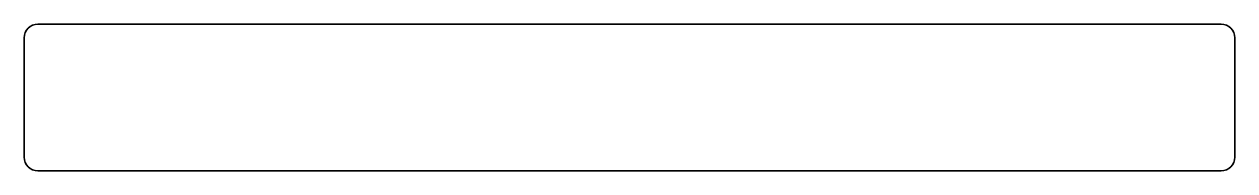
# Model space of a CAD drawing. Header units: inches. Extents: x 17 to 281, y -119 to -87.
import ezdxf

# ---------------------------------------------------------------- set-up
doc = ezdxf.new("R2010")
doc.units = ezdxf.units.IN
doc.header["$MEASUREMENT"] = 0
doc.layers.add('decoupeEXt', color=7, linetype='Continuous')

msp = doc.modelspace()

# ---------------------------------------------------------------- linework, layer by layer
at = {"layer": 'decoupeEXt', "color": 143, "lineweight": 35, "true_color": 0x36a9e0}
msp.add_open_spline([(19.5, -86.79), (19.5, -86.79), (277.5, -86.79), (277.5, -86.79), (279.15, -86.79), (280.5, -88.14), (280.5, -89.79), (280.5, -89.79), (280.5, -115.79), (280.5, -115.79), (280.5, -117.44), (279.15, -118.79), (277.5, -118.79), (277.5, -118.79), (19.5, -118.79), (19.5, -118.79), (17.85, -118.79), (16.5, -117.44), (16.5, -115.79), (16.5, -115.79), (16.5, -89.79), (16.5, -89.79), (16.5, -88.14), (17.85, -86.79), (19.5, -86.79)], degree=3, knots=[0, 0, 0, 0, 1, 1, 1, 2, 2, 2, 3, 3, 3, 4, 4, 4, 5, 5, 5, 6, 6, 6, 7, 7, 7, 8, 8, 8, 8], dxfattribs=at)

doc.saveas('drawing.dxf')
